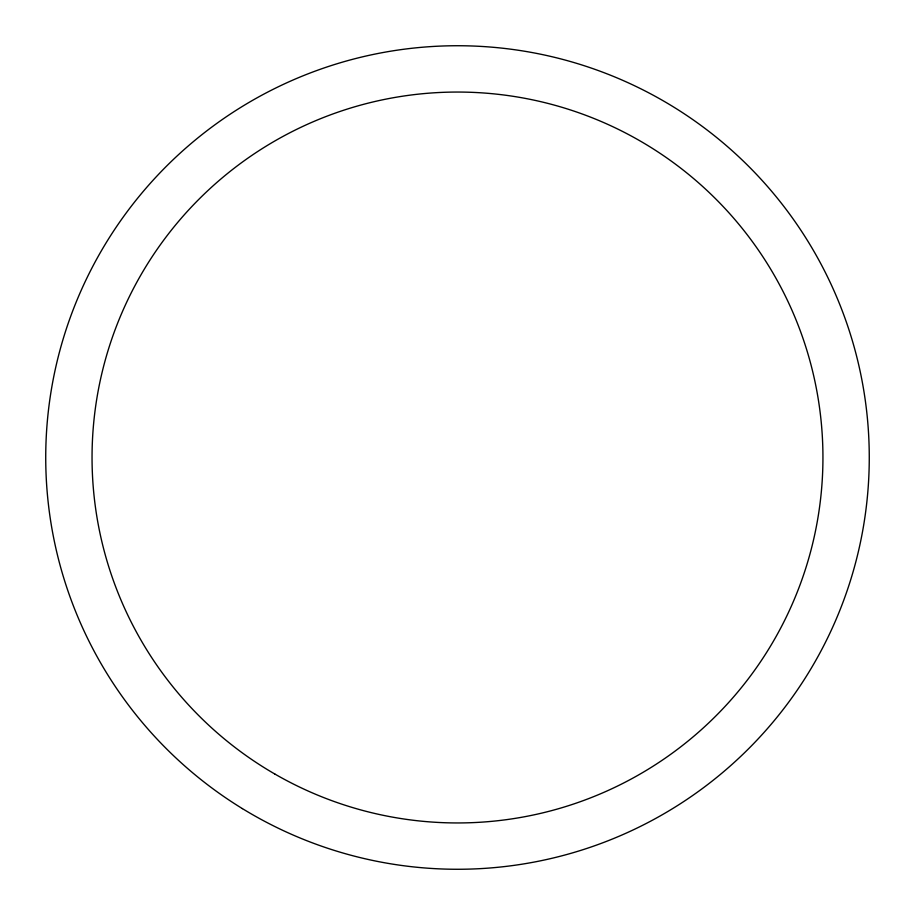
<?xml version="1.0" encoding="UTF-8"?>
<svg xmlns="http://www.w3.org/2000/svg" width="915" height="915" viewBox="0 0 915 915"><rect width="100%" height="100%" fill="white"/><g stroke="black" fill="none" stroke-linecap="round" stroke-linejoin="round"><path stroke-width="1.37" d="M274.775 773.987A365.44 365.44 0 0 0 822.94 457.5A365.44 365.44 0 0 0 274.775 141.013A365.44 365.44 0 0 0 274.775 773.987M242.383 808.608A411.761 411.761 0 0 0 869.124 468.24A411.761 411.761 0 0 0 260.992 95.652A411.761 411.761 0 0 0 242.383 808.608"/></g></svg>
